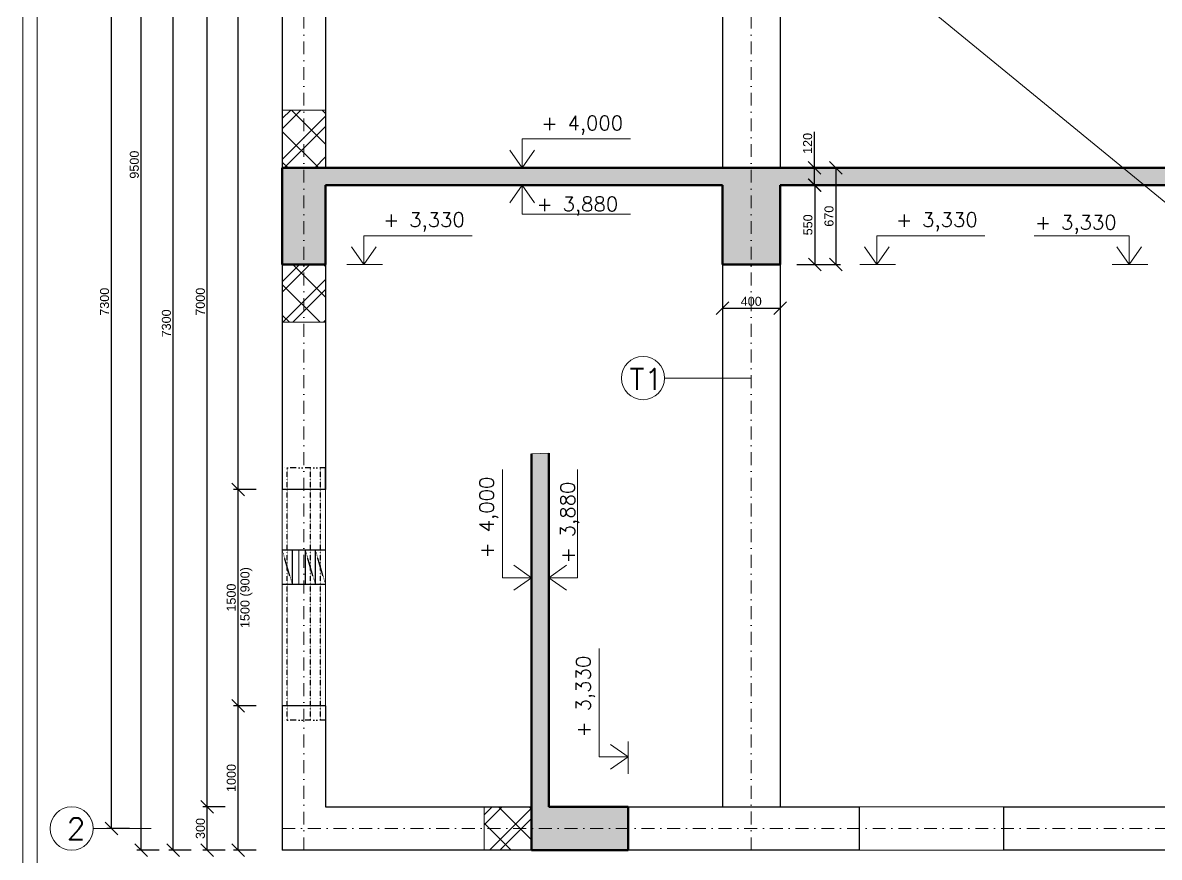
# Model space of a CAD drawing. Header units: millimetres. Extents: x -109904 to 256066, y -215550 to 75535.
# Drawn here: x 161373 to 169250, y 41266 to 47049 of the extents above; entities that cross this region are included whole.
import ezdxf

# ---------------------------------------------------------------- set-up
doc = ezdxf.new("R2010")
doc.units = ezdxf.units.MM
doc.header["$LTSCALE"] = 20
for name, pattern in [('DĚLICÍ', [31.75, 12.7, -6.35, 0, -6.35, 0, -6.35]), ('ČERCHOVANÁ', [25.4, 12.7, -6.35, 0, -6.35]), ('ČERCHOVANÁ2', [12.7, 6.35, -3.175, 0, -3.175])]:
    doc.linetypes.add(name, pattern=pattern)
for name, color, linetype, lineweight in [('izolace', 42, 'IZOLACE', 13), ('Konstrukce', 2, 'Continuous', 25), ('Koty', 4, 'Continuous', 18), ('Osy', 3, 'ČERCHOVANÁ', 18), ('př', 2, 'DĚLICÍ', 25), ('překlady', 2, 'DĚLICÍ', 25), ('přerušení', 6, '__PRERUSENI', 13), ('sklopený řez', 7, 'Continuous', 50), ('šrafy', 7, 'Continuous', 13)]:
    doc.layers.add(name, color=color, linetype=linetype, lineweight=lineweight)
doc.styles.get("Standard").update_dxf_attribs({"font": 'arial.ttf'})
doc.linetypes.add('__PRERUSENI', pattern='A,60,[100,cadkon.shx,S=2.5,R=0,X=0,Y=0],-10', length=70)
doc.linetypes.add('IZOLACE', pattern='A,0.00254,-2.54,[134,ltypeshp.shx,S=2.54,R=0,X=-2.54,Y=0],-5.08,[134,ltypeshp.shx,S=2.54,R=180,X=2.54,Y=0],-2.54', length=10.16254)
doc.dimstyles.new('Kopie Rozmery_1_50 - mensi koty', dxfattribs={"dimscale": 25, "dimtxt": 2.5, "dimasz": 3.5, "dimexe": 1.25, "dimexo": 0.625, "dimtad": 1, "dimdec": 0, "dimtxsty": 'Standard', "dimblk": 'OBLIQUE', "dimcen": 2.5, "dimadec": 0, "dimazin": 0, "dimtfac": 1, "dimtdec": 0, "dimtmove": 0, "dimatfit": 3, "dimldrblk": 'OBLIQUE', "dimfxl": 5, "dimfxlon": 1, "dimarcsym": 0})

# ---------------------------------------------------------------- blocks, each defined once
blk = doc.blocks.new('_Oblique')
at = {"color": 0, "linetype": 'ByBlock', "lineweight": -2}
blk.add_line((-0.5, -0.5), (0.5, 0.5), dxfattribs=at)
blk = doc.blocks.new('*D51')
at = {"layer": 'Defpoints', "color": 0, "lineweight": 50, "transparency": 16777216}
for p in [(166621.7, 46043.2), (166621.7, 45923.2), (166860.4, 45923.2)]:
    blk.add_point(p, dxfattribs=at)
at = {"layer": 'Koty', "color": 0, "lineweight": -2, "transparency": 16777216}
for p, q in [((166860.4, 46043.2), (166860.4, 46293.9)), ((166735.4, 46043.2), (166891.6, 46043.2)), ((166860.4, 45923.2), (166860.4, 46043.2)), ((166735.4, 45923.2), (166891.6, 45923.2))]:
    blk.add_line(p, q, dxfattribs=at)
at = {"layer": 'Koty', "color": 0, "lineweight": -2, "transparency": 16777216, "xscale": 87.5, "yscale": 87.5, "zscale": 87.5}
for p, rotation in [((166860.4, 46043.2), 90), ((166860.4, 45923.2), 270)]:
    blk.add_blockref('_Oblique', p, dxfattribs=dict(at, rotation=rotation))
at = {"layer": 'Koty', "color": 0, "transparency": 16777216, "insert": (166812.8, 46212.3), "char_height": 62.5, "attachment_point": 5, "rotation": 90}
blk.add_mtext('120', dxfattribs=at)
blk = doc.blocks.new('*D52')
at = {"layer": 'Defpoints', "color": 0, "lineweight": 50, "transparency": 16777216}
for p in [(166621.7, 45923.2), (166621.7, 45373.2), (166862.2, 45373.2)]:
    blk.add_point(p, dxfattribs=at)
at = {"layer": 'Koty', "color": 0, "lineweight": -2, "transparency": 16777216}
for p, q in [((166737.2, 45923.2), (166893.5, 45923.2)), ((166862.2, 45923.2), (166862.2, 45373.2)), ((166737.2, 45373.2), (166893.5, 45373.2))]:
    blk.add_line(p, q, dxfattribs=at)
at = {"layer": 'Koty', "color": 0, "lineweight": -2, "transparency": 16777216, "xscale": 87.5, "yscale": 87.5, "zscale": 87.5}
for p, rotation in [((166862.2, 45923.2), 90), ((166862.2, 45373.2), 270)]:
    blk.add_blockref('_Oblique', p, dxfattribs=dict(at, rotation=rotation))
at = {"layer": 'Koty', "color": 0, "transparency": 16777216, "insert": (166814.7, 45648.2), "char_height": 62.5, "attachment_point": 5, "rotation": 90}
blk.add_mtext('550', dxfattribs=at)
blk = doc.blocks.new('*D53')
at = {"layer": 'Defpoints', "color": 0, "lineweight": 50, "transparency": 16777216}
for p in [(166621.7, 46043.2), (166621.7, 45373.2), (167008.5, 45373.2)]:
    blk.add_point(p, dxfattribs=at)
at = {"layer": 'Koty', "color": 0, "lineweight": -2, "transparency": 16777216}
for p, q in [((166883.5, 46043.2), (167039.7, 46043.2)), ((167008.5, 46043.2), (167008.5, 45373.2)), ((166883.5, 45373.2), (167039.7, 45373.2))]:
    blk.add_line(p, q, dxfattribs=at)
at = {"layer": 'Koty', "color": 0, "lineweight": -2, "transparency": 16777216, "xscale": 87.5, "yscale": 87.5, "zscale": 87.5}
for p, rotation in [((167008.5, 46043.2), 90), ((167008.5, 45373.2), 270)]:
    blk.add_blockref('_Oblique', p, dxfattribs=dict(at, rotation=rotation))
at = {"layer": 'Koty', "color": 0, "transparency": 16777216, "insert": (166960.9, 45708.2), "char_height": 62.5, "attachment_point": 5, "rotation": 90}
blk.add_mtext('670', dxfattribs=at)
blk = doc.blocks.new('*D55')
at = {"layer": 'Defpoints', "color": 0, "lineweight": 50, "transparency": 16777216}
for p in [(166221.7, 45373.2), (166621.7, 45373.2), (166621.7, 45070.5)]:
    blk.add_point(p, dxfattribs=at)
at = {"layer": 'Koty', "color": 0, "lineweight": -2, "transparency": 16777216}
for p, q in [((166221.7, 45195.5), (166221.7, 45039.2)), ((166621.7, 45195.5), (166621.7, 45039.2)), ((166221.7, 45070.5), (166621.7, 45070.5))]:
    blk.add_line(p, q, dxfattribs=at)
at = {"layer": 'Koty', "color": 0, "lineweight": -2, "transparency": 16777216, "xscale": 87.5, "yscale": 87.5, "zscale": 87.5, "rotation": 180}
blk.add_blockref('_Oblique', (166221.7, 45070.5), dxfattribs=at)
at = {"layer": 'Koty', "color": 0, "lineweight": -2, "transparency": 16777216, "xscale": 87.5, "yscale": 87.5, "zscale": 87.5}
blk.add_blockref('_Oblique', (166621.7, 45070.5), dxfattribs=at)
at = {"layer": 'Koty', "color": 0, "transparency": 16777216, "insert": (166421.7, 45118), "char_height": 62.5, "attachment_point": 5}
blk.add_mtext('400', dxfattribs=at)
blk = doc.blocks.new('*D59')
at = {"layer": 'Defpoints', "color": 0, "lineweight": 50, "transparency": 16777216}
for p in [(163171.7, 41315.3), (167171.7, 41315.3), (167171.7, 39900.7)]:
    blk.add_point(p, dxfattribs=at)
at = {"layer": 'Koty', "color": 0, "lineweight": -2, "transparency": 16777216}
for p, q in [((163171.7, 40025.7), (163171.7, 39869.4)), ((167171.7, 40025.7), (167171.7, 39869.4)), ((163171.7, 39900.7), (167171.7, 39900.7))]:
    blk.add_line(p, q, dxfattribs=at)
at = {"layer": 'Koty', "color": 0, "lineweight": -2, "transparency": 16777216, "xscale": 87.5, "yscale": 87.5, "zscale": 87.5, "rotation": 180}
blk.add_blockref('_Oblique', (163171.7, 39900.7), dxfattribs=at)
at = {"layer": 'Koty', "color": 0, "lineweight": -2, "transparency": 16777216, "xscale": 87.5, "yscale": 87.5, "zscale": 87.5}
blk.add_blockref('_Oblique', (167171.7, 39900.7), dxfattribs=at)
at = {"layer": 'Koty', "color": 0, "transparency": 16777216, "insert": (165171.7, 39948.2), "char_height": 62.5, "attachment_point": 5}
blk.add_mtext('4000', dxfattribs=at)
blk = doc.blocks.new('*D60')
at = {"layer": 'Defpoints', "color": 0, "lineweight": 50, "transparency": 16777216}
for p in [(168171.7, 41315.3), (169371.7, 40415.3), (169371.7, 39900.7)]:
    blk.add_point(p, dxfattribs=at)
at = {"layer": 'Koty', "color": 0, "lineweight": -2, "transparency": 16777216}
for p, q in [((168171.7, 40025.7), (168171.7, 39869.4)), ((169371.7, 40025.7), (169371.7, 39869.4)), ((168171.7, 39900.7), (169371.7, 39900.7))]:
    blk.add_line(p, q, dxfattribs=at)
at = {"layer": 'Koty', "color": 0, "lineweight": -2, "transparency": 16777216, "xscale": 87.5, "yscale": 87.5, "zscale": 87.5, "rotation": 180}
blk.add_blockref('_Oblique', (168171.7, 39900.7), dxfattribs=at)
at = {"layer": 'Koty', "color": 0, "lineweight": -2, "transparency": 16777216, "xscale": 87.5, "yscale": 87.5, "zscale": 87.5}
blk.add_blockref('_Oblique', (169371.7, 39900.7), dxfattribs=at)
at = {"layer": 'Koty', "color": 0, "transparency": 16777216, "insert": (168771.7, 39948.2), "char_height": 62.5, "attachment_point": 5}
blk.add_mtext('1200', dxfattribs=at)
blk = doc.blocks.new('*D33')
at = {"layer": 'Defpoints', "color": 0, "lineweight": 50, "transparency": 16777216}
for p in [(166221.7, 41492), (163471.7, 41192), (166221.7, 39622.1)]:
    blk.add_point(p, dxfattribs=at)
at = {"layer": 'Koty', "color": 0, "lineweight": -2, "transparency": 16777216}
for p, q in [((163471.7, 39747.1), (163471.7, 39590.8)), ((166221.7, 39747.1), (166221.7, 39590.8)), ((163471.7, 39622.1), (166221.7, 39622.1))]:
    blk.add_line(p, q, dxfattribs=at)
at = {"layer": 'Koty', "color": 0, "lineweight": -2, "transparency": 16777216, "xscale": 87.5, "yscale": 87.5, "zscale": 87.5, "rotation": 180}
blk.add_blockref('_Oblique', (163471.7, 39622.1), dxfattribs=at)
at = {"layer": 'Koty', "color": 0, "lineweight": -2, "transparency": 16777216, "xscale": 87.5, "yscale": 87.5, "zscale": 87.5}
blk.add_blockref('_Oblique', (166221.7, 39622.1), dxfattribs=at)
at = {"layer": 'Koty', "color": 0, "transparency": 16777216, "insert": (164846.7, 39669.6), "char_height": 62.5, "attachment_point": 5}
blk.add_mtext('2750', dxfattribs=at)
blk = doc.blocks.new('*D34')
at = {"layer": 'Defpoints', "color": 0, "lineweight": 50, "transparency": 16777216}
for p in [(166221.7, 41492), (166621.7, 41492), (166621.7, 39622.1)]:
    blk.add_point(p, dxfattribs=at)
at = {"layer": 'Koty', "color": 0, "lineweight": -2, "transparency": 16777216}
for p, q in [((166221.7, 39747.1), (166221.7, 39590.8)), ((166621.7, 39747.1), (166621.7, 39590.8)), ((166221.7, 39622.1), (166621.7, 39622.1))]:
    blk.add_line(p, q, dxfattribs=at)
at = {"layer": 'Koty', "color": 0, "lineweight": -2, "transparency": 16777216, "xscale": 87.5, "yscale": 87.5, "zscale": 87.5, "rotation": 180}
blk.add_blockref('_Oblique', (166221.7, 39622.1), dxfattribs=at)
at = {"layer": 'Koty', "color": 0, "lineweight": -2, "transparency": 16777216, "xscale": 87.5, "yscale": 87.5, "zscale": 87.5}
blk.add_blockref('_Oblique', (166621.7, 39622.1), dxfattribs=at)
at = {"layer": 'Koty', "color": 0, "transparency": 16777216, "insert": (166421.7, 39669.6), "char_height": 62.5, "attachment_point": 5}
blk.add_mtext('400', dxfattribs=at)
blk = doc.blocks.new('*D35')
at = {"layer": 'Defpoints', "color": 0, "lineweight": 50, "transparency": 16777216}
for p in [(166621.7, 41492), (169371.7, 40292), (169371.7, 39622.1)]:
    blk.add_point(p, dxfattribs=at)
at = {"layer": 'Koty', "color": 0, "lineweight": -2, "transparency": 16777216}
for p, q in [((166621.7, 39747.1), (166621.7, 39590.8)), ((169371.7, 39747.1), (169371.7, 39590.8)), ((166621.7, 39622.1), (169371.7, 39622.1))]:
    blk.add_line(p, q, dxfattribs=at)
at = {"layer": 'Koty', "color": 0, "lineweight": -2, "transparency": 16777216, "xscale": 87.5, "yscale": 87.5, "zscale": 87.5, "rotation": 180}
blk.add_blockref('_Oblique', (166621.7, 39622.1), dxfattribs=at)
at = {"layer": 'Koty', "color": 0, "lineweight": -2, "transparency": 16777216, "xscale": 87.5, "yscale": 87.5, "zscale": 87.5}
blk.add_blockref('_Oblique', (169371.7, 39622.1), dxfattribs=at)
at = {"layer": 'Koty', "color": 0, "transparency": 16777216, "insert": (167996.7, 39669.6), "char_height": 62.5, "attachment_point": 5}
blk.add_mtext('2750', dxfattribs=at)
blk = doc.blocks.new('*D64')
at = {"layer": 'Defpoints', "color": 0, "lineweight": 50, "transparency": 16777216}
for p in [(163171.7, 41315.3), (169371.7, 41315.3), (169371.7, 39325.3)]:
    blk.add_point(p, dxfattribs=at)
at = {"layer": 'Koty', "color": 0, "lineweight": -2, "transparency": 16777216}
for p, q in [((163171.7, 39450.3), (163171.7, 39294.1)), ((169371.7, 39450.3), (169371.7, 39294.1)), ((163171.7, 39325.3), (169371.7, 39325.3))]:
    blk.add_line(p, q, dxfattribs=at)
at = {"layer": 'Koty', "color": 0, "lineweight": -2, "transparency": 16777216, "xscale": 87.5, "yscale": 87.5, "zscale": 87.5, "rotation": 180}
blk.add_blockref('_Oblique', (163171.7, 39325.3), dxfattribs=at)
at = {"layer": 'Koty', "color": 0, "lineweight": -2, "transparency": 16777216, "xscale": 87.5, "yscale": 87.5, "zscale": 87.5}
blk.add_blockref('_Oblique', (169371.7, 39325.3), dxfattribs=at)
at = {"layer": 'Koty', "color": 0, "transparency": 16777216, "insert": (166271.7, 39372.9), "char_height": 62.5, "attachment_point": 5}
blk.add_mtext('6200', dxfattribs=at)
blk = doc.blocks.new('*D42')
at = {"layer": 'Defpoints', "color": 0, "lineweight": 50, "transparency": 16777216}
for p in [(163171.7, 41315.3), (175871.7, 41315.3), (175871.7, 39054)]:
    blk.add_point(p, dxfattribs=at)
at = {"layer": 'Koty', "color": 0, "lineweight": -2, "transparency": 16777216}
for p, q in [((163171.7, 39179), (163171.7, 39022.7)), ((175871.7, 39179), (175871.7, 39022.7)), ((163171.7, 39054), (175871.7, 39054))]:
    blk.add_line(p, q, dxfattribs=at)
at = {"layer": 'Koty', "color": 0, "lineweight": -2, "transparency": 16777216, "xscale": 87.5, "yscale": 87.5, "zscale": 87.5, "rotation": 180}
blk.add_blockref('_Oblique', (163171.7, 39054), dxfattribs=at)
at = {"layer": 'Koty', "color": 0, "lineweight": -2, "transparency": 16777216, "xscale": 87.5, "yscale": 87.5, "zscale": 87.5}
blk.add_blockref('_Oblique', (175871.7, 39054), dxfattribs=at)
at = {"layer": 'Koty', "color": 0, "transparency": 16777216, "insert": (169521.7, 39101.5), "char_height": 62.5, "attachment_point": 5}
blk.add_mtext('12700', dxfattribs=at)
blk = doc.blocks.new('*D19')
at = {"layer": 'Defpoints', "color": 0, "lineweight": 50, "transparency": 16777216}
for p in [(167171.7, 41315.3), (168171.7, 41315.3), (168171.7, 39900.7)]:
    blk.add_point(p, dxfattribs=at)
at = {"layer": 'Koty', "color": 0, "lineweight": -2, "transparency": 16777216}
for p, q in [((167171.7, 40025.7), (167171.7, 39869.4)), ((168171.7, 40025.7), (168171.7, 39869.4)), ((167171.7, 39900.7), (168171.7, 39900.7))]:
    blk.add_line(p, q, dxfattribs=at)
at = {"layer": 'Koty', "color": 0, "lineweight": -2, "transparency": 16777216, "xscale": 87.5, "yscale": 87.5, "zscale": 87.5, "rotation": 180}
blk.add_blockref('_Oblique', (167171.7, 39900.7), dxfattribs=at)
at = {"layer": 'Koty', "color": 0, "lineweight": -2, "transparency": 16777216, "xscale": 87.5, "yscale": 87.5, "zscale": 87.5}
blk.add_blockref('_Oblique', (168171.7, 39900.7), dxfattribs=at)
at = {"layer": 'Koty', "color": 0, "transparency": 16777216, "char_height": 62.5, "attachment_point": 5}
for s, insert in [('1000', (167671.7, 39948.2)), ('2150', (167671.7, 39853.2))]:
    blk.add_mtext(s, dxfattribs=dict(at, insert=insert))
blk = doc.blocks.new('*D20')
at = {"layer": 'Defpoints', "color": 0, "lineweight": 50, "transparency": 16777216}
for p in [(162865.9, 42315.3), (163449.2, 42315.3), (163449.2, 41315.3)]:
    blk.add_point(p, dxfattribs=at)
at = {"layer": 'Koty', "color": 0, "lineweight": -2, "transparency": 16777216}
for p, q in [((162990.9, 42315.3), (162834.7, 42315.3)), ((162865.9, 41315.3), (162865.9, 42315.3)), ((162990.9, 41315.3), (162834.7, 41315.3))]:
    blk.add_line(p, q, dxfattribs=at)
at = {"layer": 'Koty', "color": 0, "lineweight": -2, "transparency": 16777216, "xscale": 87.5, "yscale": 87.5, "zscale": 87.5}
for p, rotation in [((162865.9, 42315.3), 90), ((162865.9, 41315.3), 270)]:
    blk.add_blockref('_Oblique', p, dxfattribs=dict(at, rotation=rotation))
at = {"layer": 'Koty', "color": 0, "transparency": 16777216, "insert": (162818.4, 41815.3), "char_height": 62.5, "attachment_point": 5, "rotation": 90}
blk.add_mtext('1000', dxfattribs=at)
blk = doc.blocks.new('*D21')
at = {"layer": 'Defpoints', "color": 0, "lineweight": 50, "transparency": 16777216}
for p in [(162865.9, 50815.3), (163449.2, 50815.3), (163449.2, 43815.3)]:
    blk.add_point(p, dxfattribs=at)
at = {"layer": 'Koty', "color": 0, "lineweight": -2, "transparency": 16777216}
for p, q in [((162990.9, 50815.3), (162834.7, 50815.3)), ((162865.9, 43815.3), (162865.9, 50815.3)), ((162990.9, 43815.3), (162834.7, 43815.3))]:
    blk.add_line(p, q, dxfattribs=at)
at = {"layer": 'Koty', "color": 0, "lineweight": -2, "transparency": 16777216, "xscale": 87.5, "yscale": 87.5, "zscale": 87.5}
for p, rotation in [((162865.9, 50815.3), 90), ((162865.9, 43815.3), 270)]:
    blk.add_blockref('_Oblique', p, dxfattribs=dict(at, rotation=rotation))
at = {"layer": 'Koty', "color": 0, "transparency": 16777216, "insert": (162818.4, 47315.3), "char_height": 62.5, "attachment_point": 5, "rotation": 90}
blk.add_mtext('7000', dxfattribs=at)
blk = doc.blocks.new('*D22')
at = {"layer": 'Defpoints', "color": 0, "lineweight": 50, "transparency": 16777216}
for p in [(162651.7, 41615.3), (163449.2, 41615.3), (163449.2, 41315.3)]:
    blk.add_point(p, dxfattribs=at)
at = {"layer": 'Koty', "color": 0, "lineweight": -2, "transparency": 16777216}
for p, q in [((162776.7, 41615.3), (162620.5, 41615.3)), ((162651.7, 41315.3), (162651.7, 41615.3)), ((162776.7, 41315.3), (162620.5, 41315.3))]:
    blk.add_line(p, q, dxfattribs=at)
at = {"layer": 'Koty', "color": 0, "lineweight": -2, "transparency": 16777216, "xscale": 87.5, "yscale": 87.5, "zscale": 87.5}
for p, rotation in [((162651.7, 41615.3), 90), ((162651.7, 41315.3), 270)]:
    blk.add_blockref('_Oblique', p, dxfattribs=dict(at, rotation=rotation))
at = {"layer": 'Koty', "color": 0, "transparency": 16777216, "insert": (162604.2, 41465.3), "char_height": 62.5, "attachment_point": 5, "rotation": 90}
blk.add_mtext('300', dxfattribs=at)
blk = doc.blocks.new('*D23')
at = {"layer": 'Defpoints', "color": 0, "lineweight": 50, "transparency": 16777216}
for p in [(162651.7, 48615.3), (163749.2, 48615.3), (163449.2, 41615.3)]:
    blk.add_point(p, dxfattribs=at)
at = {"layer": 'Koty', "color": 0, "lineweight": -2, "transparency": 16777216}
for p, q in [((162776.7, 48615.3), (162620.5, 48615.3)), ((162651.7, 41615.3), (162651.7, 48615.3)), ((162776.7, 41615.3), (162620.5, 41615.3))]:
    blk.add_line(p, q, dxfattribs=at)
at = {"layer": 'Koty', "color": 0, "lineweight": -2, "transparency": 16777216, "xscale": 87.5, "yscale": 87.5, "zscale": 87.5}
for p, rotation in [((162651.7, 48615.3), 90), ((162651.7, 41615.3), 270)]:
    blk.add_blockref('_Oblique', p, dxfattribs=dict(at, rotation=rotation))
at = {"layer": 'Koty', "color": 0, "transparency": 16777216, "insert": (162604.2, 45115.3), "char_height": 62.5, "attachment_point": 5, "rotation": 90}
blk.add_mtext('7000', dxfattribs=at)
blk = doc.blocks.new('*D26')
at = {"layer": 'Defpoints', "color": 0, "lineweight": 50, "transparency": 16777216}
for p in [(162416.3, 48615.3), (163252.2, 48615.3), (163252.2, 41315.3)]:
    blk.add_point(p, dxfattribs=at)
at = {"layer": 'Koty', "color": 0, "lineweight": -2, "transparency": 16777216}
for p, q in [((162541.3, 48615.3), (162385.1, 48615.3)), ((162416.3, 41315.3), (162416.3, 48615.3)), ((162541.3, 41315.3), (162385.1, 41315.3))]:
    blk.add_line(p, q, dxfattribs=at)
at = {"layer": 'Koty', "color": 0, "lineweight": -2, "transparency": 16777216, "xscale": 87.5, "yscale": 87.5, "zscale": 87.5}
for p, rotation in [((162416.3, 48615.3), 90), ((162416.3, 41315.3), 270)]:
    blk.add_blockref('_Oblique', p, dxfattribs=dict(at, rotation=rotation))
at = {"layer": 'Koty', "color": 0, "transparency": 16777216, "insert": (162368.7, 44965.3), "char_height": 62.5, "attachment_point": 5, "rotation": 90}
blk.add_mtext('7300', dxfattribs=at)
blk = doc.blocks.new('*D43')
at = {"layer": 'Defpoints', "color": 0, "lineweight": 50, "transparency": 16777216}
for p in [(162193.8, 50815.3), (163171.7, 50815.3), (163171.7, 41315.3)]:
    blk.add_point(p, dxfattribs=at)
at = {"layer": 'Koty', "color": 0, "lineweight": -2, "transparency": 16777216}
for p, q in [((162318.8, 50815.3), (162162.6, 50815.3)), ((162193.8, 41315.3), (162193.8, 50815.3)), ((162318.8, 41315.3), (162162.6, 41315.3))]:
    blk.add_line(p, q, dxfattribs=at)
at = {"layer": 'Koty', "color": 0, "lineweight": -2, "transparency": 16777216, "xscale": 87.5, "yscale": 87.5, "zscale": 87.5}
for p, rotation in [((162193.8, 50815.3), 90), ((162193.8, 41315.3), 270)]:
    blk.add_blockref('_Oblique', p, dxfattribs=dict(at, rotation=rotation))
at = {"layer": 'Koty', "color": 0, "transparency": 16777216, "insert": (162146.3, 46065.3), "char_height": 62.5, "attachment_point": 5, "rotation": 90}
blk.add_mtext('9500', dxfattribs=at)
blk = doc.blocks.new('*D28')
at = {"layer": 'Defpoints', "color": 0, "lineweight": 50, "transparency": 16777216}
for p in [(162865.9, 43815.3), (163171.7, 43815.3), (163171.7, 42315.3)]:
    blk.add_point(p, dxfattribs=at)
at = {"layer": 'Koty', "color": 0, "lineweight": -2, "transparency": 16777216}
for p, q in [((162990.9, 43815.3), (162834.7, 43815.3)), ((162865.9, 42315.3), (162865.9, 43815.3)), ((162990.9, 42315.3), (162834.7, 42315.3))]:
    blk.add_line(p, q, dxfattribs=at)
at = {"layer": 'Koty', "color": 0, "lineweight": -2, "transparency": 16777216, "xscale": 87.5, "yscale": 87.5, "zscale": 87.5}
for p, rotation in [((162865.9, 43815.3), 90), ((162865.9, 42315.3), 270)]:
    blk.add_blockref('_Oblique', p, dxfattribs=dict(at, rotation=rotation))
at = {"layer": 'Koty', "color": 0, "transparency": 16777216, "char_height": 62.5, "attachment_point": 5, "rotation": 90}
for s, insert in [('1500 (900)', (162922.5, 43065.3)), ('1500', (162818.4, 43065.3))]:
    blk.add_mtext(s, dxfattribs=dict(at, insert=insert))
blk = doc.blocks.new('*D79')
at = {"layer": 'Defpoints', "color": 0, "lineweight": 50, "transparency": 16777216}
for p in [(161987.6, 48765.3), (163171.7, 48765.3), (163171.7, 41465.3)]:
    blk.add_point(p, dxfattribs=at)
at = {"layer": 'Koty', "color": 0, "lineweight": -2, "transparency": 16777216}
for p, q in [((162112.6, 48765.3), (161956.3, 48765.3)), ((161987.6, 41465.3), (161987.6, 48765.3)), ((162112.6, 41465.3), (161956.3, 41465.3))]:
    blk.add_line(p, q, dxfattribs=at)
at = {"layer": 'Koty', "color": 0, "lineweight": -2, "transparency": 16777216, "xscale": 87.5, "yscale": 87.5, "zscale": 87.5}
for p, rotation in [((161987.6, 48765.3), 90), ((161987.6, 41465.3), 270)]:
    blk.add_blockref('_Oblique', p, dxfattribs=dict(at, rotation=rotation))
at = {"layer": 'Koty', "color": 0, "transparency": 16777216, "insert": (161940, 45115.3), "char_height": 62.5, "attachment_point": 5, "rotation": 90}
blk.add_mtext('7300', dxfattribs=at)

msp = doc.modelspace()

# ---------------------------------------------------------------- hatches: boundary and pattern name
at = {"layer": 'šrafy'}
h = msp.add_hatch(dxfattribs=at)
h.set_pattern_fill('BETON ZELEZOVY', color=256, scale=50)
h.set_pattern_definition([(45, (11675.3, 23496.06), (-176.7767, 176.7767), []), (45, (11746, 23496.06), (-176.7767, 176.7767), []), (45, (11887.43, 23496.06), (-106.066, 247.48737), [100, -50, 0, -50])])
h.paths.add_polyline_path([(165018.522, 44065.429), (164898.522, 44061.424), (164898.522, 41615.317), (165018.522, 41615.317)])
h.paths.add_polyline_path([(163471.67, 45923.156), (163471.67, 46043.156), (163171.67, 46043.156), (163171.67, 45373.156), (163471.67, 45373.156)])
h.paths.add_polyline_path([(166221.67, 46043.156), (163471.67, 46043.156), (163471.67, 45923.156), (166221.67, 45922.36)])
h.paths.add_polyline_path([(166621.67, 45923.156), (166621.67, 46043.156), (166221.67, 46043.156), (166221.67, 45373.156), (166621.67, 45373.156)])
h.paths.add_polyline_path([(169371.67, 46043.156), (166621.67, 46043.156), (166621.67, 45923.156), (169371.67, 45920.625)])
h.paths.add_polyline_path([(169671.67, 45920.625), (169671.67, 46043.156), (169371.67, 46043.156), (169371.67, 45373.156), (169671.67, 45373.156)])
h.paths.add_polyline_path([(172446.67, 46043.156), (169671.67, 46043.156), (169671.67, 45920.625), (172446.67, 45923.156)])
h.paths.add_polyline_path([(172796.67, 45923.156), (172796.67, 46043.156), (172446.67, 46043.156), (172446.67, 45323.156), (172796.67, 45323.156)])
h.paths.add_polyline_path([(175571.67, 46043.156), (172796.67, 46043.156), (172796.67, 45923.156), (175571.67, 45923.156)])
h.paths.add_polyline_path([(175871.67, 46043.156), (175571.67, 46043.156), (175571.67, 45373.156), (175871.67, 45373.156)])
h.paths.add_polyline_path([(165568.522, 41615.317), (165018.522, 41615.317), (164898.522, 41615.317), (164898.522, 41315.317), (165568.522, 41315.317)])
h.paths.add_polyline_path([(165568.522, 48915.317), (165018.522, 48915.317), (165018.522, 50815.317), (164898.522, 50815.317), (164898.522, 48915.317), (164898.522, 48615.317), (165568.522, 48615.317)])
h.paths.add_polyline_path([(165018.522, 48615.317), (164898.522, 48615.317), (164898.522, 47661.312), (165018.522, 47665.317)])
h = msp.add_hatch(dxfattribs=at)
h.set_pattern_fill('ZDIVO STREDNI PEVNOSTI', color=256, scale=50)
h.set_pattern_definition([(45, (135090.48, 66103.61), (-141.42136, 141.42136), []), (45, (135161.2, 66103.61), (-141.42136, 141.42136), []), (135, (135090.48, 66103.61), (-106.066, -106.066), [])])
h.paths.add_polyline_path([(163471.67, 46043.156), (163471.67, 46443.156), (163171.67, 46443.156), (163171.67, 46043.156)])
h.paths.add_polyline_path([(175871.67, 46443.156), (175571.67, 46443.156), (175571.67, 46043.156), (175871.67, 46043.156)])
h.paths.add_polyline_path([(164898.522, 41315.317), (164898.522, 41615.317), (164570.291, 41615.317), (164570.291, 41315.317)])
h.paths.add_polyline_path([(164898.522, 48615.317), (164898.522, 48915.317), (164699.842, 48915.317), (164699.842, 48615.317)])
h.paths.add_polyline_path([(175571.67, 44973.156), (175871.67, 44973.156), (175871.67, 45373.156), (175571.67, 45373.156)])
h.paths.add_polyline_path([(163171.67, 44973.156), (163471.67, 44973.156), (163471.67, 45373.156), (163171.67, 45373.156)])

# ---------------------------------------------------------------- linework, layer by layer
at = {"layer": 'izolace', "linetype": 'IZOLACE', "ltscale": 0.003}
msp.add_line((163286.67, 43155.54), (163286.67, 43393.54), dxfattribs=at)
at = {"layer": 'Konstrukce'}
for p, q in [((163171.67, 48915.317), (163171.67, 43815.317)), ((163471.67, 48615.317), (163471.67, 46043.156)), ((166221.67, 48615.317), (166221.67, 46043.156)), ((166621.67, 48615.317), (166621.67, 46043.156)), ((166221.67, 45923.156), (166221.67, 41615.317)), ((166621.67, 45923.156), (166621.67, 41615.317)), ((163471.67, 45373.156), (163471.67, 43815.317)), ((163471.67, 43815.317), (163471.67, 43965.317)), ((163471.67, 43815.317), (163171.67, 43815.317)), ((163471.67, 43393.54), (163171.67, 43393.54)), ((163241.67, 43155.54), (163241.67, 43393.54)), ((163331.67, 43155.54), (163331.67, 43393.54)), ((163401.67, 43155.54), (163401.67, 43393.54)), ((163471.67, 43155.54), (163171.67, 43155.54)), ((163171.67, 42315.317), (163171.67, 41315.317)), ((163471.67, 42315.317), (163171.67, 42315.317)), ((163471.67, 42315.317), (163471.67, 41615.317)), ((163471.67, 41615.317), (164898.522, 41615.317)), ((165568.522, 41615.317), (167171.67, 41615.317)), ((167171.67, 41315.317), (167171.67, 41615.317)), ((168171.67, 41615.317), (169671.67, 41615.317)), ((168171.67, 41315.317), (168171.67, 41615.317)), ((164898.522, 41315.317), (163171.67, 41315.317)), ((167171.67, 41315.317), (165568.522, 41315.317)), ((169371.67, 41315.317), (168171.67, 41315.317))]:
    msp.add_line(p, q, dxfattribs=at)
at = {"layer": 'Koty'}
for p, q in [((163619.631, 45373.156), (163866.682, 45373.156)), ((167174.428, 45373.156), (167421.478, 45373.156)), ((168924.245, 45373.156), (169171.296, 45373.156)), ((165568.522, 41845.209), (165568.522, 42068.671))]:
    msp.add_line(p, q, dxfattribs=at)
at = {"layer": 'Osy', "ltscale": 0.35}
for p, q in [((163321.67, 41315.222), (163321.67, 50815.317)), ((166422.125, 41315.313), (166421.67, 50815.317)), ((163171.67, 41465.317), (169671.67, 41465.317))]:
    msp.add_line(p, q, dxfattribs=at)
at = {"layer": 'Osy', "linetype": 'Continuous', "ltscale": 0.35}
for p, q in [((166421.968, 44586.723), (165821.67, 44586.723)), ((162262.141, 41465.317), (161862.141, 41465.317))]:
    msp.add_line(p, q, dxfattribs=at)
at = {"layer": 'př', "ltscale": 0.16}
for p, q in [((163471.67, 43965.317), (163171.67, 43965.317)), ((163471.67, 42215.317), (163171.67, 42215.317))]:
    msp.add_line(p, q, dxfattribs=at)
at = {"layer": 'překlady', "linetype": 'ČERCHOVANÁ2', "ltscale": 0.009}
for p, q in [((163206.67, 42215.317), (163206.67, 43965.317)), ((163366.67, 42215.317), (163366.67, 43965.317)), ((163436.67, 42215.317), (163436.67, 43965.317)), ((163241.67, 43155.54), (163171.67, 43393.54)), ((163401.67, 43155.54), (163331.67, 43393.54)), ((163471.67, 43155.54), (163401.67, 43393.54))]:
    msp.add_line(p, q, dxfattribs=at)
at = {"layer": 'přerušení', "ltscale": 0.0855}
for p, q in [((163171.67, 46443.156), (163471.67, 46443.156)), ((163171.67, 44973.156), (163471.67, 44973.156)), ((165018.522, 44065.429), (164898.522, 44061.424)), ((164570.291, 41315.317), (164570.291, 41615.317))]:
    msp.add_line(p, q, dxfattribs=at)
at = {"layer": 'sklopený řez'}
for p, q in [((163171.67, 46043.156), (175871.67, 46043.156)), ((163171.67, 45373.156), (163171.67, 46043.156)), ((163471.67, 45923.156), (166221.67, 45923.156)), ((163471.67, 45373.156), (163471.67, 45923.156)), ((166221.67, 45373.156), (166221.67, 45923.156)), ((166621.67, 45923.156), (169371.67, 45923.156)), ((166621.67, 45373.156), (166621.67, 45923.156)), ((163471.67, 45373.156), (163171.67, 45373.156)), ((166621.67, 45373.156), (166221.67, 45373.156)), ((164898.522, 44061.424), (164898.522, 41315.317)), ((165018.522, 44065.429), (165018.522, 41615.317)), ((165568.522, 41615.317), (165018.522, 41615.317)), ((165568.522, 41615.317), (165568.522, 41315.317)), ((165568.522, 41315.317), (164898.522, 41315.317))]:
    msp.add_line(p, q, dxfattribs=at)
at = {"layer": 'šrafy'}
for p, q in [((163171.67, 50815.317), (175871.67, 40415.317)), ((164834.17, 46043.156), (164834.17, 46243.156)), ((164834.17, 46243.156), (165584.17, 46243.156)), ((164834.17, 46043.156), (164748.133, 46166.029)), ((164834.17, 46043.156), (164920.206, 46166.029)), ((164834.17, 45923.156), (164748.133, 45800.283)), ((164834.17, 45923.156), (164834.17, 45723.156)), ((164834.17, 45923.156), (164920.206, 45800.283)), ((164834.17, 45723.156), (165584.17, 45723.156)), ((163736.918, 45373.156), (163736.918, 45573.156)), ((163736.918, 45573.156), (164486.918, 45573.156)), ((167291.714, 45373.156), (167291.714, 45573.156)), ((167291.714, 45573.156), (168041.714, 45573.156)), ((168381.974, 45573.156), (169041.532, 45573.156)), ((169041.532, 45373.156), (169041.532, 45573.156)), ((163736.918, 45373.156), (163650.881, 45496.029)), ((163736.918, 45373.156), (163822.954, 45496.029)), ((167291.714, 45373.156), (167205.678, 45496.029)), ((167291.714, 45373.156), (167377.751, 45496.029)), ((169041.532, 45373.156), (168955.495, 45496.029)), ((169041.532, 45373.156), (169127.568, 45496.029)), ((164698.522, 43203.394), (164698.522, 43953.394)), ((165218.522, 43203.394), (165218.522, 43953.394)), ((163171.67, 42315.317), (163171.67, 43815.317)), ((163471.67, 43815.317), (163471.67, 42315.317)), ((164898.522, 43203.394), (164775.649, 43289.43)), ((165018.522, 43203.394), (165141.395, 43289.43)), ((164898.522, 43203.394), (164698.522, 43203.394)), ((164898.522, 43203.394), (164775.649, 43117.357)), ((165018.522, 43203.394), (165218.522, 43203.394)), ((165018.522, 43203.394), (165141.395, 43117.357)), ((165368.522, 41962.496), (165368.522, 42712.496)), ((165568.522, 41962.496), (165445.649, 42048.532)), ((165568.522, 41962.496), (165368.522, 41962.496)), ((165568.522, 41962.496), (165445.649, 41876.459)), ((167171.67, 41615.317), (168171.67, 41615.317)), ((167171.67, 41315.317), (168171.67, 41315.317))]:
    msp.add_line(p, q, dxfattribs=at)
for points in [[(182372.87, 37981.34), (161372.87, 37981.34), (161372.87, 52831.34), (182372.87, 52831.34)], [(182272.87, 38081.34), (161472.87, 38081.34), (161472.87, 52731.34), (182272.87, 52731.34)]]:
    msp.add_lwpolyline(points, close=True, dxfattribs=at)
for centre in [(165671.67, 44586.723), (161712.141, 41465.317)]:
    msp.add_circle(centre, 150, dxfattribs=at)

# ---------------------------------------------------------------- texts
at = {"layer": 'šrafy', "attachment_point": 1}
for s, width, insert, char_height in [('\\pxi-3,l4,t4;{\\Fromans|c238;+ 4,000}', 1004.51212, (164868.349, 46403.367), 100), ('\\pxi-3,l4,t4;{\\Fromans|c238;+ 3,880}', 1004.51212, (164834.17, 45842.203), 100), ('\\pxi-3,l4,t4;{\\Fromans|c238;+ 3,330}', 1004.51212, (163771.097, 45733.367), 100), ('\\pxi-3,l4,t4;{\\Fromans|c238;+ 3,330}', 1004.51212, (167325.894, 45733.367), 100), ('\\pxi-3,l4,t4;{\\Fromans|c238;+ 3,330}', 1004.51212, (168288.163, 45714.915), 100), ('{\\Fromans|c238;T1}', 865.92385, (165578.57, 44653.885), 150), ('{\\Fromans|c238;2}', 865.92385, (161678.785, 41538.544), 150)]:
    msp.add_mtext_dynamic_manual_height_columns(s, width=width, gutter_width=12.5, heights=[0], dxfattribs=dict(at, insert=insert, char_height=char_height))
at = {"layer": 'šrafy', "char_height": 100, "attachment_point": 1, "rotation": 90}
for s, insert in [('\\pxi-3,l4,t4;{\\Fromans|c238;+ 4,000}', (164538.311, 43237.573)), ('\\pxi-3,l4,t4;{\\Fromans|c238;+ 3,880}', (165099.475, 43203.394)), ('\\pxi-3,l4,t4;{\\Fromans|c238;+ 3,330}', (165208.311, 41996.675))]:
    msp.add_mtext_dynamic_manual_height_columns(s, width=1004.51212, gutter_width=12.5, heights=[0], dxfattribs=dict(at, insert=insert))

# ---------------------------------------------------------------- dimensions: what is measured, and where the dimension line sits
at = {"layer": 'Koty'}
for base, p1, p2, picture, middle in [((162193.807, 50815.317), (163171.67, 41315.317), (163171.67, 50815.317), '*D43', (162146.271, 46065.317)), ((161987.597, 48765.317), (163171.67, 41465.317), (163171.67, 48765.317), '*D79', (161940.04, 45115.317)), ((162416.303, 48615.317), (163252.246, 41315.317), (163252.246, 48615.317), '*D26', (162368.746, 44965.317)), ((167008.456, 45373.156), (166621.67, 46043.156), (166621.67, 45373.156), '*D53', (166960.92, 45708.156)), ((162865.919, 42315.317), (163449.241, 41315.317), (163449.241, 42315.317), '*D20', (162818.383, 41815.317)), ((162651.716, 41615.317), (163449.241, 41315.317), (163449.241, 41615.317), '*D22', (162604.159, 41465.317))]:
    dim = msp.add_linear_dim(base=base, p1=p1, p2=p2, angle=90, dimstyle='Kopie Rozmery_1_50 - mensi koty', dxfattribs=at)
    dim.commit()
    dim.dimension.update_dxf_attribs({"geometry": picture, "text_midpoint": middle})
for base, p1, p2, picture, middle in [((162865.919, 50815.317), (163449.241, 43815.317), (163449.241, 50815.317), '*D21', (162818.383, 47315.317)), ((162651.716, 48615.317), (163449.241, 41615.317), (163749.241, 48615.317), '*D23', (162604.181, 45115.317)), ((166862.204, 45373.156), (166621.67, 45923.156), (166621.67, 45373.156), '*D52', (166814.669, 45648.156))]:
    dim = msp.add_linear_dim(base=base, p1=p1, p2=p2, angle=90, dimstyle='Kopie Rozmery_1_50 - mensi koty', override={"dimtmove": 1}, dxfattribs=at)
    dim.commit()
    dim.dimension.update_dxf_attribs({"geometry": picture, "text_midpoint": middle})
dim = msp.add_linear_dim(base=(166860.352, 45923.156), p1=(166621.67, 46043.156), p2=(166621.67, 45923.156), angle=90, dimstyle='Kopie Rozmery_1_50 - mensi koty', dxfattribs=at)
dim.commit()
dim.dimension.update_dxf_attribs({"geometry": '*D51', "text_midpoint": (166860.352, 46212.277), "dimtype": 160})
dim = msp.add_linear_dim(base=(166621.67, 45070.498), p1=(166221.67, 45373.156), p2=(166621.67, 45373.156), dimstyle='Kopie Rozmery_1_50 - mensi koty', dxfattribs=at)
dim.commit()
dim.dimension.update_dxf_attribs({"geometry": '*D55', "text_midpoint": (166421.67, 45070.498), "dimtype": 160})
dim = msp.add_linear_dim(base=(162865.919, 43815.317), p1=(163171.67, 42315.317), p2=(163171.67, 43815.317), angle=90, text='1500\\X1500 (900)', dimstyle='Kopie Rozmery_1_50 - mensi koty', override={"dimtmove": 1}, dxfattribs=at)
dim.commit()
dim.dimension.update_dxf_attribs({"geometry": '*D28', "text_midpoint": (162865.919, 43065.317)})
for base, p1, p2, picture, middle in [((166221.67, 39622.084), (163471.67, 41192.014), (166221.67, 41492.014), '*D33', (164846.67, 39669.62)), ((166621.67, 39622.084), (166221.67, 41492.014), (166621.67, 41492.014), '*D34', (166421.67, 39669.62)), ((169371.67, 39622.084), (166621.67, 41492.014), (169371.67, 40292.014), '*D35', (167996.67, 39669.62)), ((169371.67, 39900.689), (168171.67, 41315.317), (169371.67, 40415.317), '*D60', (168771.67, 39948.225))]:
    dim = msp.add_linear_dim(base=base, p1=p1, p2=p2, dimstyle='Kopie Rozmery_1_50 - mensi koty', override={"dimtmove": 1}, dxfattribs=at)
    dim.commit()
    dim.dimension.update_dxf_attribs({"geometry": picture, "text_midpoint": middle})
for base, p2, picture, middle in [((167171.67, 39900.689), (167171.67, 41315.317), '*D59', (165171.67, 39948.225)), ((169371.67, 39325.342), (169371.67, 41315.317), '*D64', (166271.67, 39372.877)), ((175871.67, 39053.951), (175871.67, 41315.317), '*D42', (169521.67, 39101.487))]:
    dim = msp.add_linear_dim(base=base, p1=(163171.67, 41315.317), p2=p2, dimstyle='Kopie Rozmery_1_50 - mensi koty', dxfattribs=at)
    dim.commit()
    dim.dimension.update_dxf_attribs({"geometry": picture, "text_midpoint": middle})
dim = msp.add_linear_dim(base=(168171.67, 39900.689), p1=(167171.67, 41315.317), p2=(168171.67, 41315.317), text='1000\\X2150', dimstyle='Kopie Rozmery_1_50 - mensi koty', override={"dimtmove": 1}, dxfattribs=at)
dim.commit()
dim.dimension.update_dxf_attribs({"geometry": '*D19', "text_midpoint": (167671.67, 39900.689)})

doc.saveas('drawing.dxf')
